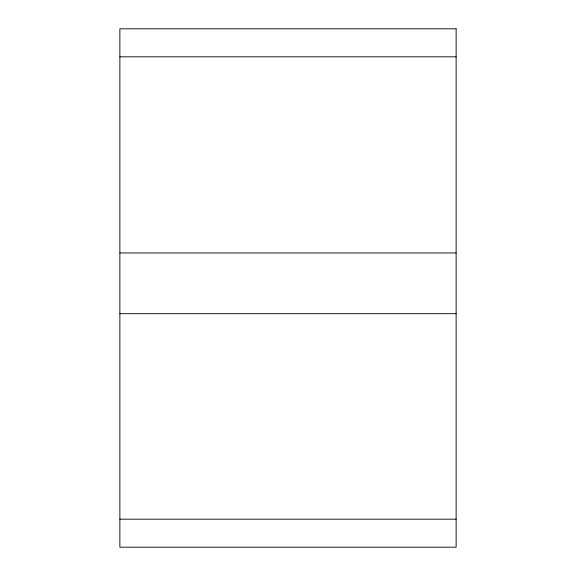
<?xml version="1.0" encoding="UTF-8"?>
<svg xmlns="http://www.w3.org/2000/svg" width="576" height="576" viewBox="0 0 576 576"><rect width="100%" height="100%" fill="white"/><g stroke="black" fill="none" stroke-linecap="round" stroke-linejoin="round"><path stroke-width="0.86" d="M119.873 56.822L456.127 56.822M119.873 252.972L456.127 252.972M119.873 313.69L456.127 313.69M119.873 519.178L456.127 519.178M456.127 28.8L119.873 28.8L119.873 547.2L456.127 547.2L456.127 28.8"/></g></svg>
